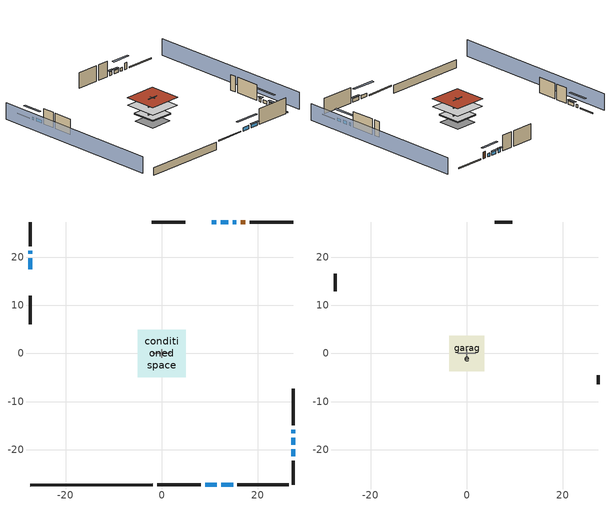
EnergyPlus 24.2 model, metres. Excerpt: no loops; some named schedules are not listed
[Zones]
conditioned space
 floor to garage (Floor1 construction): -3.66,-3.66 -3.66,3.66 3.66,3.66 3.66,-3.66 z0.3
 floor adiabatic (AdiabaticFloorConstruction): -4.98,-4.98 -4.98,4.98 4.98,4.98 4.98,-4.98 z2.74
 floor foundation (Slab2 construction): -3.52,-3.52 -3.52,3.52 3.52,3.52 3.52,-3.52 z-2.13
 wall outside (RimJoist1 construction): -0.91,-27.35 8.14,-27.35 z0.3:0.61
 wall outside (RimJoist2 construction): -27.35,27.35 -27.35,22.32 z0.3:0.61
 wall outside (RimJoist3 construction): 27.35,27.35 18.3,27.35 z0.3:0.61
 wall outside (RimJoist4 construction): 27.35,-27.35 27.35,-22.32 z0.3:0.61
 wall outside (AdiabaticWallConstruction 1): 17.37,27.35 16.46,27.35 z0.3:2.34
 wall outside (AdiabaticWallConstruction): 9.07,-27.35 11.48,-27.35 / 12.41,-27.35 14.82,-27.35 / 13.84,27.35 12.23,27.35 z0.3:1.37; 27.35,-21.4 27.35,-19.93 / 27.35,-19 27.35,-17.53 z0.3:1.28; -27.35,21.4 -27.35,20.71 z0.3:1.22; -27.35,19.79 -27.35,17.57 z0.3:1.31; 15.53,27.35 14.76,27.35 / 27.35,-16.6 27.35,-15.83 z0.3:1.34; 11.3,27.35 10.43,27.35 z0.3:1.49
 wall outside (Wall3 construction): 15.75,-27.35 26.42,-27.35 z0.3:5.18
 wall outside (Wall4 construction): -27.35,12.05 -27.35,6.12 z0.3:5.18
 wall outside (Wall7 construction): 4.91,27.35 -2.05,27.35 z0.3:5.18
 wall outside (Wall8 construction): 27.35,-14.9 27.35,-7.31 z0.3:5.18
 wall foundation (FoundationWall1 construction): -27.35,-27.35 -1.84,-27.35 z-2.13:0.3
 wall to garage (Wall5 construction): 1.83,0 -1.83,0 z0.3:5.18
 wall to garage (Wall6 construction): 0,0.91 0,-0.91 z0.3:5.18
 window (WindowConstruction): 9.07,-27.35 11.48,-27.35 z0.3:1.37
 window (WindowConstruction 9): 27.35,-21.39 27.35,-19.93 z0.3:1.28
 window (WindowConstruction 1): 12.41,-27.35 14.82,-27.35 z0.3:1.37
 window (WindowConstruction 2): -27.35,21.39 -27.35,20.71 z0.3:1.22
 window (WindowConstruction 3): -27.35,19.78 -27.35,17.57 z0.3:1.31
 window (WindowConstruction 4): 15.53,27.35 14.77,27.35 z0.3:1.34
 window (WindowConstruction 5): 13.84,27.35 12.23,27.35 z0.3:1.37
 window (WindowConstruction 6): 11.3,27.35 10.43,27.35 z0.3:1.49
 window (WindowConstruction 7): 27.35,-19 27.35,-17.53 z0.3:1.28
 window (WindowConstruction 8): 27.35,-16.6 27.35,-15.83 z0.3:1.34
 door (Door): 17.37,27.35 16.46,27.35 z0.3:2.34
 ceiling adiabatic (AdiabaticFloorConstruction): 4.98,-4.98 4.98,4.98 -4.98,4.98 -4.98,-4.98 z2.74
 roof outside (Roof1 construction): -5.08,5.08 -5.08,-5.08 5.08,-5.08 5.08,5.08 z5.18
garage
 floor foundation (Slab1 construction): -3.66,-3.66 -3.66,3.66 3.66,3.66 3.66,-3.66 z0
 wall outside (Wall1 construction): -27.35,16.64 -27.35,12.98 z0.3:5.18
 wall outside (Wall2 construction): 9.5,27.35 5.84,27.35 z0.3:5.18
 wall outside (Wall9 construction): 27.35,-6.38 27.35,-4.55 z0.3:5.18
shading: -31.92,27.35 -31.92,-27.35 / 31.92,-27.35 31.92,27.35 z0:5.18; 14.22,-27.35 6.33,-27.35 6.33,-27.96 14.22,-27.96 z4.11; 27.35,-19.62 27.35,-21.7 27.96,-21.7 27.96,-19.62 z1.58; 15.13,-27.35 12.11,-27.35 12.11,-27.96 15.13,-27.96 z1.68; -27.35,17.97 -27.35,24.14 -27.96,24.14 -27.96,17.97 z3.96; -27.35,17.26 -27.35,20.09 -27.96,20.09 -27.96,17.26 z1.62; 12.02,27.35 18.27,27.35 18.27,27.96 12.02,27.96 z4.08; 11.92,27.35 14.14,27.35 14.14,27.96 11.92,27.96 z1.68; 10.12,27.35 11.6,27.35 11.6,27.96 10.12,27.96 z1.8; 27.35,-14.79 27.35,-21.74 27.96,-21.74 27.96,-14.79 z4.02; 27.35,-15.53 27.35,-16.91 27.96,-16.91 27.96,-15.53 z1.65
[Building]
Building 1: Terrain=Suburbs
[Site:Location]
South St Paul Muni_MN_USA: Latitude {deg}=44.85; Longitude {deg}=-93.03; Time Zone {hr}=-6; Elevation {m}=250
[Site:GroundTemperature:Shallow]
2.10768, -0.305524, -0.498782, 0.646408, 5.24371, 9.81959, 13.7866, 16.2997, 16.5132, 14.4692, 10.6034, 6.16784
[Site:WaterMainsTemperature]
Calculation Method=Schedule; Temperature Schedule=mains temperature schedule
[Material] Roughness=Rough; Thermal Absorptance=0.9
Name | Thickness {m} | Conductivity {W/m-K} | Density {kg/m3} | Specific Heat {J/kg-K} | Solar Absorptance | Visible Absorptance
asphalt or fiberglass shingles | 0.00635 | 0.162714 | 1121.4 | 1465.45 | 0.85 | 0.85
concrete 4.0 in. | 0.1016 | 1.803125 | 2242.8 | 837.4 | 0.7 | 0.7
concrete 8.0 in. | 0.2032 | 1.803125 | 2242.8 | 837.4 | 0.7 | 0.7
door material | 0.04445 | 0.0612267 | 512.64 | 1214.23 | 0.7 | 0.7
exterior vertical ins | 0.025908 | 0.029427 | 32.04 | 1214.23 | 0.7 | 0.7
floor covering | 0.0127 | 0.0433444 | 54.468 | 1339.84 | 0.6 | 0.6
floor covering 1 | 0.0127 | 0.0450781 | 54.468 | 1339.84 | 0.9 | 0.9
floor rigid ins; wall rigid ins 3 | 0.512978 | 0.029427 | 32.04 | 1214.23 | 0.7 | 0.7
floor stud and cavity | 0.1397 | 0.923637 | 92.3553 | 1139.71 | 0.7 | 0.7
floor stud and cavity 1 | 0.1397 | 1.75129 | 37.0049 | 1207.88 | 0.7 | 0.7
furniture material conditioned space 1; furniture material garage 1 | 0.1524 | 0.115458 | 640.8 | 1214.23 | 0.6 | 0.6
gypsum board | 0.0127 | 0.160291 | 801 | 837.4 | 0.6 | 0.6
gypsum board 1 | 0.0127 | 0.160291 | 801 | 837.4 | 0.7 | 0.7
osb sheathing 0.5 in. | 0.0127 | 0.115458 | 512.64 | 1214.23 | 0.7 | 0.7
osb sheathing 0.75 in. | 0.01905 | 0.115458 | 512.64 | 1214.23 | 0.7 | 0.7
osb sheathing 2.0 in. | 0.0508 | 0.115458 | 512.64 | 1214.23 | 0.7 | 0.7
rim joist stud and cavity | 0.0508 | 0.0700958 | 125.044 | 1163.47 | 0.6 | 0.6
roof stud and cavity | 0.2032 | 0.151258 | 78.34581 | 1123.46 | 0.7 | 0.7
wall rigid ins; wall rigid ins 1; wall rigid ins 2 | 0.051816 | 0.029427 | 32.04 | 1214.23 | 0.7 | 0.7
wall stud and cavity | 0.1397 | 0.727959 | 139.0536 | 1170.24 | 0.6 | 0.6
wall stud and cavity 1 | 0.1397 | 0.230639 | 139.0536 | 1170.24 | 0.7 | 0.7
wall stud and cavity 2 | 0.1397 | 0.181744 | 139.0536 | 1170.24 | 0.7 | 0.7
wall stud and cavity 3 | 0.0889 | 0.380278 | 52.3479 | 1209.89 | 0.7 | 0.7
wall stud and cavity 4 | 0.0889 | 0.391764 | 83.0341 | 1211.67 | 0.7 | 0.7
wood siding | 0.0254 | 0.102417 | 544.68 | 1172.36 | 0.85 | 0.85
wood siding 1; wood siding 2 | 0.0254 | 0.102417 | 544.68 | 1172.36 | 0.7 | 0.7
[WindowMaterial:SimpleGlazingSystem]
WindowMaterial: U-Factor {W/m2-K}=2.78222; Solar Heat Gain Coefficient=0.56
[Construction]
AdiabaticFloorConstruction: floor stud and cavity 1, floor rigid ins, osb sheathing 0.75 in., floor covering
AdiabaticWallConstruction: wood siding 1, wall rigid ins 3, wall stud and cavity 3, gypsum board
AdiabaticWallConstruction 1: wood siding 2, wall rigid ins 3, wall stud and cavity 3, gypsum board
Door: door material
Floor1 construction: floor stud and cavity, osb sheathing 0.75 in., floor covering
FoundationWall1 construction: concrete 8.0 in., gypsum board 1
furniture construction conditioned space 1: furniture material conditioned space 1
furniture construction garage 1: furniture material garage 1
PartitionWallConstruction: gypsum board, wall stud and cavity 4, gypsum board
RimJoist1 construction; RimJoist2 construction; RimJoist3 construction; RimJoist4 construction: wood siding, osb sheathing 2.0 in., rim joist stud and cavity
Roof1 construction: asphalt or fiberglass shingles, osb sheathing 0.75 in., roof stud and cavity, gypsum board
Slab1 construction: concrete 4.0 in.
Slab2 construction: concrete 4.0 in., floor covering 1
Wall1 construction; Wall2 construction; Wall9 construction: wood siding, osb sheathing 0.5 in., wall stud and cavity
Wall3 construction; Wall4 construction: wood siding, wall rigid ins, osb sheathing 0.5 in., wall stud and cavity 1, gypsum board
Wall5 construction: wall rigid ins 1, osb sheathing 0.5 in., wall stud and cavity 2, gypsum board
Wall6 construction: wall rigid ins 2, osb sheathing 0.5 in., wall stud and cavity 2, gypsum board
Wall7 construction; Wall8 construction: wood siding, wall rigid ins 2, osb sheathing 0.5 in., wall stud and cavity 1, gypsum board
WindowConstruction; WindowConstruction 1; WindowConstruction 2; WindowConstruction 3; WindowConstruction 4; WindowConstruction 5; WindowConstruction 6; WindowConstruction 7; WindowConstruction 8; WindowConstruction 9: WindowMaterial
[Zone] Multiplier=1; Part of Total Floor Area=Yes
Name | Volume {m3}
conditioned space | 493.619
garage | 130.484
[Space]
Name | Zone | Volume {m3}
conditioned space 1 | conditioned space | 493.619
garage 1 | garage | 130.484
[SurfaceProperty:ExposedFoundationPerimeter] Exposed Perimeter Calculation Method=TotalExposedPerimeter
Name | Total Exposed Perimeter {m}
Slab2 | 25.51176
Slab1 | 18.288
[SurfaceProperty:IncidentSolarMultiplier] Incident Solar Multiplier=1; Incident Solar Multiplier Schedule=trans schedule winter=0.85 summer=0.7
Window1; Window10; Window2; Window3; Window4; Window5; Window6; Window7; Window8; Window9
[InternalMass]
Name | Construction | Zone or ZoneList | Space or SpaceList | Surface Area {m2}
furniture mass conditioned space 1 | furniture construction conditioned space 1 | conditioned space | conditioned space 1 | 80.9743
partition wall mass | PartitionWallConstruction | conditioned space | conditioned space 1 | 202.436
furniture mass garage 1 | furniture construction garage 1 | garage | garage 1 | 5.35122
[Lights] Design Level Calculation Method=LightingLevel; Return Air Fraction=0; Fraction Radiant=0.6; Fraction Visible=0.2; Fraction Replaceable=1
Name | Zone or ZoneList or Space or SpaceList | Schedule | Lighting Level {W}
interior lighting | conditioned space 1 | lighting_interior | 356.562
garage lighting | garage 1 | lighting_garage | 11.8142
[People]
occupants: Zone or ZoneList or Space or SpaceList=conditioned space 1; Number of People Schedule=occupants; Number of People Calculation Method=People; Number of People=5; Fraction Radiant=0.314171; Sensible Heat Fraction=0.56303; Activity Level Schedule=occupants activity schedule; Carbon Dioxide Generation Rate {m3/s-W}=0; Enable ASHRAE 55 Comfort Warnings=No; Mean Radiant Temperature Calculation Type=EnclosureAveraged
[ElectricEquipment] Design Level Calculation Method=EquipmentLevel
Name | Zone or ZoneList or Space or SpaceList | Schedule | Design Level {W} | Fraction Latent | Fraction Radiant | Fraction Lost
ceiling fan | conditioned space 1 | ceiling_fan | 21.1129 | 0 | 0.558 | 0
clothes dryer | conditioned space 1 | clothes_dryer | 5336.95 | 0.015 | 0.081 | 0.85
clothes washer | conditioned space 1 | clothes_washer | 535.752 | 0.03 | 0.162 | 0.7
cooking range | conditioned space 1 | cooking_range | 52.5475 | 0.161847 | 0.382892 | 0.2
dishwasher | conditioned space 1 | dishwasher | 395.705 | 0.3 | 0.18 | 0.4
fridge | conditioned space 1 | fridge schedule | 71.9878 | 0 | 0.6 | 0
mech vent bath fan 0 | conditioned space 1 | mech vent bath fan 0 schedule | 30 | 0 | 0 | 1
mech vent house fan | conditioned space 1 | mech vent house fan schedule | 0 | 0 | 0 | 1
mech vent house fan cfis | conditioned space 1 | mech vent house fan cfis schedule | 0 | 0 | 0 | 0
mech vent range fan 0 | conditioned space 1 | mech vent range fan 0 schedule | 30 | 0 | 0 | 1
misc plug loads | conditioned space 1 | plug_loads_other | 638.844 | 0.021 | 0.558 | 0.049
misc well pump | conditioned space 1 | misc well pump schedule | 148.671 | 0 | 0 | 1
whole house fan | conditioned space 1 | Always On Discrete | 0 | 0 | 0 | 1
fridge 1 | garage 1 | fridge schedule 1 | 109.031 | 0 | 0.6 | 0
[OtherEquipment] Zone or ZoneList or Space or SpaceList=conditioned space 1; Design Level Calculation Method=EquipmentLevel
Name | Fuel Type | Schedule | Design Level {W} | Fraction Latent | Fraction Radiant | Fraction Lost
cooking range 1 | NaturalGas | cooking_range | 1540.01 | 0.161847 | 0.382892 | 0.2
mech vent house fan latent load equip | None | Always On Discrete | 0 | 1 | 0 | 0
mech vent house fan sensible load equip | None | Always On Discrete | 0 | 0 | 0 | 0
water heater energy adjustment1 | NaturalGas | Always On Discrete | 0.01 | 0 | 0 | 1
water latent | None | hot_water_fixtures | 666.921 | 1 | 0 | 0
water sensible | None | hot_water_fixtures | -657.279 | 0 | 0.6 | 0
[ZoneInfiltration:DesignFlowRate] Zone or ZoneList or Space or SpaceList=conditioned space 1; Schedule=Always On Discrete; Design Flow Rate Calculation Method=Flow/Zone; Design Flow Rate {m3/s}=0
infil flow; natural vent flow; whole house fan flow
[ZoneInfiltration:EffectiveLeakageArea]
infil|garage 1: Zone or Space=garage 1; Schedule=Always On Discrete; Effective Air Leakage Area {cm2}=407.756; Stack Coefficient=0.000274438; Wind Coefficient=6.3861e-05
[Foundation:Kiva] Wall Depth Below Slab {m}=0.2032
Name | Initial Indoor Air Temperature {C} | Wall Height Above Grade {m} | Custom Block Material Name 1 | Custom Block Depth 1 {m} | Custom Block X Position 1 {m} | Custom Block Z Position 1 {m}
Foundation Kiva 1 | -2.2982 | 0.1016
Foundation Kiva 2 | 20.5556 | 0.3048 | exterior vertical ins | 2.4384 | 0.2159 | 0
[Foundation:Kiva:Settings]
Soil Conductivity {W/m-K}=2.4234; Soil Density {kg/m3}=1842.3; Soil Specific Heat {J/kg-K}=418.7; Ground Solar Absorptivity=0.9; Ground Thermal Absorptivity=0.9; Ground Surface Roughness {m}=0.03; Far-Field Width {m}=40; Deep-Ground Boundary Condition=ZeroFlux; Deep-Ground Depth {m}=40; Minimum Cell Dimension {m}=0.2; Maximum Cell Growth Coefficient=3; Simulation Timestep=Timestep
[Exterior:Lights]
exterior lighting: Schedule=exterior lighting schedule; Design Level {W}=18.8876
[Schedule:Week:Daily]
trans schedule winter=0.85 summer=0.7 Week Rule - Jan1-Mar31: trans schedule winter=0.85 summer=0.7 allday1, trans schedule winter=0.85 summer=0.7 allday1, trans schedule winter=0.85 summer=0.7 allday1, trans schedule winter=0.85 summer=0.7 allday1, trans schedule winter=0.85 summer=0.7 allday1, trans schedule winter=0.85 summer=0.7 allday1, trans schedule winter=0.85 summer=0.7 allday1, trans schedule winter=0.85 summer=0.7 default day, trans schedule winter=0.85 summer=0.7 default day, trans schedule winter=0.85 summer=0.7 default day, trans schedule winter=0.85 summer=0.7 default day, trans schedule winter=0.85 summer=0.7 default day
trans schedule winter=0.85 summer=0.7 Week Rule - Apr1-Sep29: trans schedule winter=0.85 summer=0.7 allday91, trans schedule winter=0.85 summer=0.7 allday91, trans schedule winter=0.85 summer=0.7 allday91, trans schedule winter=0.85 summer=0.7 allday91, trans schedule winter=0.85 summer=0.7 allday91, trans schedule winter=0.85 summer=0.7 allday91, trans schedule winter=0.85 summer=0.7 allday91, trans schedule winter=0.85 summer=0.7 default day, trans schedule winter=0.85 summer=0.7 default day, trans schedule winter=0.85 summer=0.7 default day, trans schedule winter=0.85 summer=0.7 default day, trans schedule winter=0.85 summer=0.7 default day
trans schedule winter=0.85 summer=0.7 Week Rule - Sep30-Oct6: trans schedule winter=0.85 summer=0.7 allday91, trans schedule winter=0.85 summer=0.7 allday274, trans schedule winter=0.85 summer=0.7 allday274, trans schedule winter=0.85 summer=0.7 allday274, trans schedule winter=0.85 summer=0.7 allday274, trans schedule winter=0.85 summer=0.7 allday274, trans schedule winter=0.85 summer=0.7 allday274, trans schedule winter=0.85 summer=0.7 default day, trans schedule winter=0.85 summer=0.7 default day, trans schedule winter=0.85 summer=0.7 default day, trans schedule winter=0.85 summer=0.7 default day, trans schedule winter=0.85 summer=0.7 default day
trans schedule winter=0.85 summer=0.7 Week Rule - Oct7-Dec31: trans schedule winter=0.85 summer=0.7 allday274, trans schedule winter=0.85 summer=0.7 allday274, trans schedule winter=0.85 summer=0.7 allday274, trans schedule winter=0.85 summer=0.7 allday274, trans schedule winter=0.85 summer=0.7 allday274, trans schedule winter=0.85 summer=0.7 allday274, trans schedule winter=0.85 summer=0.7 allday274, trans schedule winter=0.85 summer=0.7 default day, trans schedule winter=0.85 summer=0.7 default day, trans schedule winter=0.85 summer=0.7 default day, trans schedule winter=0.85 summer=0.7 default day, trans schedule winter=0.85 summer=0.7 default day
fridge schedule Week Rule - Jan1-Jan27: fridge schedule allday1, fridge schedule allday1, fridge schedule allday1, fridge schedule allday1, fridge schedule allday1, fridge schedule allday1, fridge schedule allday1, fridge schedule default day, fridge schedule default day, fridge schedule default day, fridge schedule default day, fridge schedule default day
fridge schedule Week Rule - Jan28-Feb3: fridge schedule allday1, fridge schedule allday1, fridge schedule allday1, fridge schedule allday1, fridge schedule allday2, fridge schedule allday2, fridge schedule allday2, fridge schedule default day, fridge schedule default day, fridge schedule default day, fridge schedule default day, fridge schedule default day
fridge schedule Week Rule - Feb4-Feb24: fridge schedule allday2, fridge schedule allday2, fridge schedule allday2, fridge schedule allday2, fridge schedule allday2, fridge schedule allday2, fridge schedule allday2, fridge schedule default day, fridge schedule default day, fridge schedule default day, fridge schedule default day, fridge schedule default day
fridge schedule Week Rule - Feb25-Mar3: fridge schedule allday2, fridge schedule allday2, fridge schedule allday2, fridge schedule allday2, fridge schedule allday3, fridge schedule allday3, fridge schedule allday3, fridge schedule default day, fridge schedule default day, fridge schedule default day, fridge schedule default day, fridge schedule default day
fridge schedule Week Rule - Mar4-May26: fridge schedule allday3, fridge schedule allday3, fridge schedule allday3, fridge schedule allday3, fridge schedule allday3, fridge schedule allday3, fridge schedule allday3, fridge schedule default day, fridge schedule default day, fridge schedule default day, fridge schedule default day, fridge schedule default day
fridge schedule Week Rule - May27-Jun2: fridge schedule allday3, fridge schedule allday3, fridge schedule allday3, fridge schedule allday3, fridge schedule allday3, fridge schedule allday6, fridge schedule allday6, fridge schedule default day, fridge schedule default day, fridge schedule default day, fridge schedule default day, fridge schedule default day
fridge schedule Week Rule - Jun3-Sep29: fridge schedule allday6, fridge schedule allday6, fridge schedule allday6, fridge schedule allday6, fridge schedule allday6, fridge schedule allday6, fridge schedule allday6, fridge schedule default day, fridge schedule default day, fridge schedule default day, fridge schedule default day, fridge schedule default day
fridge schedule Week Rule - Sep30-Oct6: fridge schedule allday6, fridge schedule allday10, fridge schedule allday10, fridge schedule allday10, fridge schedule allday10, fridge schedule allday10, fridge schedule allday10, fridge schedule default day, fridge schedule default day, fridge schedule default day, fridge schedule default day, fridge schedule default day
fridge schedule Week Rule - Oct7-Oct27: fridge schedule allday10, fridge schedule allday10, fridge schedule allday10, fridge schedule allday10, fridge schedule allday10, fridge schedule allday10, fridge schedule allday10, fridge schedule default day, fridge schedule default day, fridge schedule default day, fridge schedule default day, fridge schedule default day
fridge schedule Week Rule - Oct28-Nov3: fridge schedule allday10, fridge schedule allday10, fridge schedule allday10, fridge schedule allday10, fridge schedule allday11, fridge schedule allday11, fridge schedule allday11, fridge schedule default day, fridge schedule default day, fridge schedule default day, fridge schedule default day, fridge schedule default day
fridge schedule Week Rule - Nov4-Nov24: fridge schedule allday11, fridge schedule allday11, fridge schedule allday11, fridge schedule allday11, fridge schedule allday11, fridge schedule allday11, fridge schedule allday11, fridge schedule default day, fridge schedule default day, fridge schedule default day, fridge schedule default day, fridge schedule default day
fridge schedule Week Rule - Nov25-Dec1: fridge schedule allday11, fridge schedule allday11, fridge schedule allday11, fridge schedule allday11, fridge schedule allday11, fridge schedule allday11, fridge schedule allday12, fridge schedule default day, fridge schedule default day, fridge schedule default day, fridge schedule default day, fridge schedule default day
fridge schedule Week Rule - Dec2-Dec31: fridge schedule allday12, fridge schedule allday12, fridge schedule allday12, fridge schedule allday12, fridge schedule allday12, fridge schedule allday12, fridge schedule allday12, fridge schedule default day, fridge schedule default day, fridge schedule default day, fridge schedule default day, fridge schedule default day
mech vent bath fan 0 schedule Week Rule - Jan1-Dec31: mech vent bath fan 0 schedule allday1, mech vent bath fan 0 schedule allday1, mech vent bath fan 0 schedule allday1, mech vent bath fan 0 schedule allday1, mech vent bath fan 0 schedule allday1, mech vent bath fan 0 schedule allday1, mech vent bath fan 0 schedule allday1, mech vent bath fan 0 schedule default day, mech vent bath fan 0 schedule default day, mech vent bath fan 0 schedule default day, mech vent bath fan 0 schedule default day, mech vent bath fan 0 schedule default day
mech vent range fan 0 schedule Week Rule - Jan1-Dec31: mech vent range fan 0 schedule allday1, mech vent range fan 0 schedule allday1, mech vent range fan 0 schedule allday1, mech vent range fan 0 schedule allday1, mech vent range fan 0 schedule allday1, mech vent range fan 0 schedule allday1, mech vent range fan 0 schedule allday1, mech vent range fan 0 schedule default day, mech vent range fan 0 schedule default day, mech vent range fan 0 schedule default day, mech vent range fan 0 schedule default day, mech vent range fan 0 schedule default day
misc well pump schedule Week Rule - Jan1-Jan27: misc well pump schedule allday1, misc well pump schedule allday1, misc well pump schedule allday1, misc well pump schedule allday1, misc well pump schedule allday1, misc well pump schedule allday1, misc well pump schedule allday1, misc well pump schedule default day, misc well pump schedule default day, misc well pump schedule default day, misc well pump schedule default day, misc well pump schedule default day
misc well pump schedule Week Rule - Jan28-Feb3: misc well pump schedule allday1, misc well pump schedule allday1, misc well pump schedule allday1, misc well pump schedule allday1, misc well pump schedule allday2, misc well pump schedule allday2, misc well pump schedule allday2, misc well pump schedule default day, misc well pump schedule default day, misc well pump schedule default day, misc well pump schedule default day, misc well pump schedule default day
misc well pump schedule Week Rule - Feb4-Feb24: misc well pump schedule allday2, misc well pump schedule allday2, misc well pump schedule allday2, misc well pump schedule allday2, misc well pump schedule allday2, misc well pump schedule allday2, misc well pump schedule allday2, misc well pump schedule default day, misc well pump schedule default day, misc well pump schedule default day, misc well pump schedule default day, misc well pump schedule default day
misc well pump schedule Week Rule - Feb25-Mar3: misc well pump schedule allday2, misc well pump schedule allday2, misc well pump schedule allday2, misc well pump schedule allday2, misc well pump schedule allday3, misc well pump schedule allday3, misc well pump schedule allday3, misc well pump schedule default day, misc well pump schedule default day, misc well pump schedule default day, misc well pump schedule default day, misc well pump schedule default day
misc well pump schedule Week Rule - Mar4-Mar31: misc well pump schedule allday3, misc well pump schedule allday3, misc well pump schedule allday3, misc well pump schedule allday3, misc well pump schedule allday3, misc well pump schedule allday3, misc well pump schedule allday3, misc well pump schedule default day, misc well pump schedule default day, misc well pump schedule default day, misc well pump schedule default day, misc well pump schedule default day
misc well pump schedule Week Rule - Apr1-Apr28: misc well pump schedule allday4, misc well pump schedule allday4, misc well pump schedule allday4, misc well pump schedule allday4, misc well pump schedule allday4, misc well pump schedule allday4, misc well pump schedule allday4, misc well pump schedule default day, misc well pump schedule default day, misc well pump schedule default day, misc well pump schedule default day, misc well pump schedule default day
misc well pump schedule Week Rule - Apr29-May5: misc well pump schedule allday4, misc well pump schedule allday4, misc well pump schedule allday5, misc well pump schedule allday5, misc well pump schedule allday5, misc well pump schedule allday5, misc well pump schedule allday5, misc well pump schedule default day, misc well pump schedule default day, misc well pump schedule default day, misc well pump schedule default day, misc well pump schedule default day
misc well pump schedule Week Rule - May6-May26: misc well pump schedule allday5, misc well pump schedule allday5, misc well pump schedule allday5, misc well pump schedule allday5, misc well pump schedule allday5, misc well pump schedule allday5, misc well pump schedule allday5, misc well pump schedule default day, misc well pump schedule default day, misc well pump schedule default day, misc well pump schedule default day, misc well pump schedule default day
misc well pump schedule Week Rule - May27-Jun2: misc well pump schedule allday5, misc well pump schedule allday5, misc well pump schedule allday5, misc well pump schedule allday5, misc well pump schedule allday5, misc well pump schedule allday6, misc well pump schedule allday6, misc well pump schedule default day, misc well pump schedule default day, misc well pump schedule default day, misc well pump schedule default day, misc well pump schedule default day
misc well pump schedule Week Rule - Jun3-Jun30: misc well pump schedule allday6, misc well pump schedule allday6, misc well pump schedule allday6, misc well pump schedule allday6, misc well pump schedule allday6, misc well pump schedule allday6, misc well pump schedule allday6, misc well pump schedule default day, misc well pump schedule default day, misc well pump schedule default day, misc well pump schedule default day, misc well pump schedule default day
misc well pump schedule Week Rule - Jul1-Aug25: misc well pump schedule allday7, misc well pump schedule allday7, misc well pump schedule allday7, misc well pump schedule allday7, misc well pump schedule allday7, misc well pump schedule allday7, misc well pump schedule allday7, misc well pump schedule default day, misc well pump schedule default day, misc well pump schedule default day, misc well pump schedule default day, misc well pump schedule default day
misc well pump schedule Week Rule - Aug26-Sep1: misc well pump schedule allday7, misc well pump schedule allday7, misc well pump schedule allday7, misc well pump schedule allday7, misc well pump schedule allday7, misc well pump schedule allday7, misc well pump schedule allday9, misc well pump schedule default day, misc well pump schedule default day, misc well pump schedule default day, misc well pump schedule default day, misc well pump schedule default day
misc well pump schedule Week Rule - Sep2-Sep29: misc well pump schedule allday9, misc well pump schedule allday9, misc well pump schedule allday9, misc well pump schedule allday9, misc well pump schedule allday9, misc well pump schedule allday9, misc well pump schedule allday9, misc well pump schedule default day, misc well pump schedule default day, misc well pump schedule default day, misc well pump schedule default day, misc well pump schedule default day
misc well pump schedule Week Rule - Sep30-Oct6: misc well pump schedule allday9, misc well pump schedule allday10, misc well pump schedule allday10, misc well pump schedule allday10, misc well pump schedule allday10, misc well pump schedule allday10, misc well pump schedule allday10, misc well pump schedule default day, misc well pump schedule default day, misc well pump schedule default day, misc well pump schedule default day, misc well pump schedule default day
misc well pump schedule Week Rule - Oct7-Oct27: misc well pump schedule allday10, misc well pump schedule allday10, misc well pump schedule allday10, misc well pump schedule allday10, misc well pump schedule allday10, misc well pump schedule allday10, misc well pump schedule allday10, misc well pump schedule default day, misc well pump schedule default day, misc well pump schedule default day, misc well pump schedule default day, misc well pump schedule default day
misc well pump schedule Week Rule - Oct28-Nov3: misc well pump schedule allday10, misc well pump schedule allday10, misc well pump schedule allday10, misc well pump schedule allday10, misc well pump schedule allday11, misc well pump schedule allday11, misc well pump schedule allday11, misc well pump schedule default day, misc well pump schedule default day, misc well pump schedule default day, misc well pump schedule default day, misc well pump schedule default day
misc well pump schedule Week Rule - Nov4-Nov24: misc well pump schedule allday11, misc well pump schedule allday11, misc well pump schedule allday11, misc well pump schedule allday11, misc well pump schedule allday11, misc well pump schedule allday11, misc well pump schedule allday11, misc well pump schedule default day, misc well pump schedule default day, misc well pump schedule default day, misc well pump schedule default day, misc well pump schedule default day
misc well pump schedule Week Rule - Nov25-Dec1: misc well pump schedule allday11, misc well pump schedule allday11, misc well pump schedule allday11, misc well pump schedule allday11, misc well pump schedule allday11, misc well pump schedule allday11, misc well pump schedule allday12, misc well pump schedule default day, misc well pump schedule default day, misc well pump schedule default day, misc well pump schedule default day, misc well pump schedule default day
misc well pump schedule Week Rule - Dec2-Dec31: misc well pump schedule allday12, misc well pump schedule allday12, misc well pump schedule allday12, misc well pump schedule allday12, misc well pump schedule allday12, misc well pump schedule allday12, misc well pump schedule allday12, misc well pump schedule default day, misc well pump schedule default day, misc well pump schedule default day, misc well pump schedule default day, misc well pump schedule default day
fridge schedule 1 Week Rule - Jan1-Jan27: fridge schedule allday1 1, fridge schedule allday1 1, fridge schedule allday1 1, fridge schedule allday1 1, fridge schedule allday1 1, fridge schedule allday1 1, fridge schedule allday1 1, fridge schedule default day 1, fridge schedule default day 1, fridge schedule default day 1, fridge schedule default day 1, fridge schedule default day 1
fridge schedule 1 Week Rule - Jan28-Feb3: fridge schedule allday1 1, fridge schedule allday1 1, fridge schedule allday1 1, fridge schedule allday1 1, fridge schedule allday2 1, fridge schedule allday2 1, fridge schedule allday2 1, fridge schedule default day 1, fridge schedule default day 1, fridge schedule default day 1, fridge schedule default day 1, fridge schedule default day 1
fridge schedule 1 Week Rule - Feb4-Feb24: fridge schedule allday2 1, fridge schedule allday2 1, fridge schedule allday2 1, fridge schedule allday2 1, fridge schedule allday2 1, fridge schedule allday2 1, fridge schedule allday2 1, fridge schedule default day 1, fridge schedule default day 1, fridge schedule default day 1, fridge schedule default day 1, fridge schedule default day 1
fridge schedule 1 Week Rule - Feb25-Mar3: fridge schedule allday2 1, fridge schedule allday2 1, fridge schedule allday2 1, fridge schedule allday2 1, fridge schedule allday3 1, fridge schedule allday3 1, fridge schedule allday3 1, fridge schedule default day 1, fridge schedule default day 1, fridge schedule default day 1, fridge schedule default day 1, fridge schedule default day 1
fridge schedule 1 Week Rule - Mar4-May26: fridge schedule allday3 1, fridge schedule allday3 1, fridge schedule allday3 1, fridge schedule allday3 1, fridge schedule allday3 1, fridge schedule allday3 1, fridge schedule allday3 1, fridge schedule default day 1, fridge schedule default day 1, fridge schedule default day 1, fridge schedule default day 1, fridge schedule default day 1
fridge schedule 1 Week Rule - May27-Jun2: fridge schedule allday3 1, fridge schedule allday3 1, fridge schedule allday3 1, fridge schedule allday3 1, fridge schedule allday3 1, fridge schedule allday6 1, fridge schedule allday6 1, fridge schedule default day 1, fridge schedule default day 1, fridge schedule default day 1, fridge schedule default day 1, fridge schedule default day 1
[Schedule:Year]
trans schedule winter=0.85 summer=0.7: trans schedule winter=0.85 summer=0.7 Week Rule - Jan1-Mar31, 1, 1, 3, 31, trans schedule winter=0.85 summer=0.7 Week Rule - Apr1-Sep29, 4, 1, 9, 29, trans schedule winter=0.85 summer=0.7 Week Rule - Sep30-Oct6, 9, 30, 10, 6, trans schedule winter=0.85 summer=0.7 Week Rule - Oct7-Dec31, 10, 7, 12, 31
fridge schedule: fridge schedule Week Rule - Jan1-Jan27, 1, 1, 1, 27, fridge schedule Week Rule - Jan28-Feb3, 1, 28, 2, 3, fridge schedule Week Rule - Feb4-Feb24, 2, 4, 2, 24, fridge schedule Week Rule - Feb25-Mar3, 2, 25, 3, 3, fridge schedule Week Rule - Mar4-May26, 3, 4, 5, 26, fridge schedule Week Rule - May27-Jun2, 5, 27, 6, 2, fridge schedule Week Rule - Jun3-Sep29, 6, 3, 9, 29, fridge schedule Week Rule - Sep30-Oct6, 9, 30, 10, 6, fridge schedule Week Rule - Oct7-Oct27, 10, 7, 10, 27, fridge schedule Week Rule - Oct28-Nov3, 10, 28, 11, 3, fridge schedule Week Rule - Nov4-Nov24, 11, 4, 11, 24, fridge schedule Week Rule - Nov25-Dec1, 11, 25, 12, 1, fridge schedule Week Rule - Dec2-Dec31, 12, 2, 12, 31
mech vent bath fan 0 schedule: mech vent bath fan 0 schedule Week Rule - Jan1-Dec31, 1, 1, 12, 31
mech vent range fan 0 schedule: mech vent range fan 0 schedule Week Rule - Jan1-Dec31, 1, 1, 12, 31
misc well pump schedule: misc well pump schedule Week Rule - Jan1-Jan27, 1, 1, 1, 27, misc well pump schedule Week Rule - Jan28-Feb3, 1, 28, 2, 3, misc well pump schedule Week Rule - Feb4-Feb24, 2, 4, 2, 24, misc well pump schedule Week Rule - Feb25-Mar3, 2, 25, 3, 3, misc well pump schedule Week Rule - Mar4-Mar31, 3, 4, 3, 31, misc well pump schedule Week Rule - Apr1-Apr28, 4, 1, 4, 28, misc well pump schedule Week Rule - Apr29-May5, 4, 29, 5, 5, misc well pump schedule Week Rule - May6-May26, 5, 6, 5, 26, misc well pump schedule Week Rule - May27-Jun2, 5, 27, 6, 2, misc well pump schedule Week Rule - Jun3-Jun30, 6, 3, 6, 30, misc well pump schedule Week Rule - Jul1-Aug25, 7, 1, 8, 25, misc well pump schedule Week Rule - Aug26-Sep1, 8, 26, 9, 1, misc well pump schedule Week Rule - Sep2-Sep29, 9, 2, 9, 29, misc well pump schedule Week Rule - Sep30-Oct6, 9, 30, 10, 6, misc well pump schedule Week Rule - Oct7-Oct27, 10, 7, 10, 27, misc well pump schedule Week Rule - Oct28-Nov3, 10, 28, 11, 3, misc well pump schedule Week Rule - Nov4-Nov24, 11, 4, 11, 24, misc well pump schedule Week Rule - Nov25-Dec1, 11, 25, 12, 1, misc well pump schedule Week Rule - Dec2-Dec31, 12, 2, 12, 31
fridge schedule 1: fridge schedule 1 Week Rule - Jan1-Jan27, 1, 1, 1, 27, fridge schedule 1 Week Rule - Jan28-Feb3, 1, 28, 2, 3, fridge schedule 1 Week Rule - Feb4-Feb24, 2, 4, 2, 24, fridge schedule 1 Week Rule - Feb25-Mar3, 2, 25, 3, 3, fridge schedule 1 Week Rule - Mar4-May26, 3, 4, 5, 26, fridge schedule 1 Week Rule - May27-Jun2, 5, 27, 6, 2, fridge schedule 1 Week Rule - Jun3-Sep29, 6, 3, 9, 29, fridge schedule 1 Week Rule - Sep30-Oct6, 9, 30, 10, 6, fridge schedule 1 Week Rule - Oct7-Oct27, 10, 7, 10, 27, fridge schedule 1 Week Rule - Oct28-Nov3, 10, 28, 11, 3, fridge schedule 1 Week Rule - Nov4-Nov24, 11, 4, 11, 24, fridge schedule 1 Week Rule - Nov25-Dec1, 11, 25, 12, 1, fridge schedule 1 Week Rule - Dec2-Dec31, 12, 2, 12, 31
exterior lighting schedule: exterior lighting schedule Week Rule - Jan1-Jan6, 1, 1, 1, 6, exterior lighting schedule Week Rule - Jan7-Jan27, 1, 7, 1, 27, exterior lighting schedule Week Rule - Jan28-Feb3, 1, 28, 2, 3, exterior lighting schedule Week Rule - Feb4-Feb24, 2, 4, 2, 24, exterior lighting schedule Week Rule - Feb25-Mar3, 2, 25, 3, 3, exterior lighting schedule Week Rule - Mar4-Mar31, 3, 4, 3, 31, exterior lighting schedule Week Rule - Apr1-Apr28, 4, 1, 4, 28, exterior lighting schedule Week Rule - Apr29-May5, 4, 29, 5, 5, exterior lighting schedule Week Rule - May6-May26, 5, 6, 5, 26, exterior lighting schedule Week Rule - May27-Jun2, 5, 27, 6, 2, exterior lighting schedule Week Rule - Jun3-Jun30, 6, 3, 6, 30, exterior lighting schedule Week Rule - Jul1-Aug25, 7, 1, 8, 25, exterior lighting schedule Week Rule - Aug26-Sep1, 8, 26, 9, 1, exterior lighting schedule Week Rule - Sep2-Sep29, 9, 2, 9, 29, exterior lighting schedule Week Rule - Sep30-Oct6, 9, 30, 10, 6, exterior lighting schedule Week Rule - Oct7-Oct27, 10, 7, 10, 27, exterior lighting schedule Week Rule - Oct28-Nov3, 10, 28, 11, 3, exterior lighting schedule Week Rule - Nov4-Nov24, 11, 4, 11, 24, exterior lighting schedule Week Rule - Nov25-Dec1, 11, 25, 12, 1, exterior lighting schedule Week Rule - Dec2-Dec31, 12, 2, 12, 31
[Schedule:File] File=in.schedules.csv; Rows to Skip at Top=1; Number of Hours of Data=8760; Column Separator=Comma; Interpolate to Timestep=No; Minutes per Item=15; Adjust Schedule for Daylight Savings=Yes
Name | Column Number
lighting_interior | 2
occupants | 1
ceiling_fan | 8
clothes_dryer | 7
clothes_washer | 6
cooking_range | 4
dishwasher | 5
plug_loads_other | 9
hot_water_fixtures | 13
lighting_garage | 3
[Schedule:Constant]
Name | Hourly Value
occupants activity schedule | 117.228
mech vent house fan schedule; mech vent house fan cfis schedule; Always On Discrete | 1
[Schedule:Compact]
mains temperature schedule: Through: 01/01, For: AllDays, Until: 24:00, 6.58222, Through: 01/02, For: AllDays, Until: 24:00, 6.5, Through: 01/03, For: AllDays, Until: 24:00, 6.42, Through: 01/04, For: AllDays, Until: 24:00, 6.34056, Through: 01/05, For: AllDays, Until: 24:00, 6.26278, Through: 01/06, For: AllDays, Until: 24:00, 6.18667, Through: 01/07, For: AllDays, Until: 24:00, 6.11222, Through: 01/08, For: AllDays, Until: 24:00, 6.03889, Through: 01/09, For: AllDays, Until: 24:00, 5.96722, Through: 01/10, For: AllDays, Until: 24:00, 5.89722, Through: 01/11, For: AllDays, Until: 24:00, 5.82833, Through: 01/12, For: AllDays, Until: 24:00, 5.76167, Through: 01/13, For: AllDays, Until: 24:00, 5.69611, Through: 01/14, For: AllDays, Until: 24:00, 5.63222, Through: 01/15, For: AllDays, Until: 24:00, 5.57, Through: 01/16, For: AllDays, Until: 24:00, 5.50944, Through: 01/17, For: AllDays, Until: 24:00, 5.45111, Through: 01/18, For: AllDays, Until: 24:00, 5.39389, Through: 01/19, For: AllDays, Until: 24:00, 5.33833, Through: 01/20, For: AllDays, Until: 24:00, 5.285, Through: 01/21, For: AllDays, Until: 24:00, 5.23278, Through: 01/22, For: AllDays, Until: 24:00, 5.18278, Through: 01/23, For: AllDays, Until: 24:00, 5.13444, Through: 01/24, For: AllDays, Until: 24:00, 5.08778, Through: 01/25, For: AllDays, Until: 24:00, 5.04278, Through: 01/26, For: AllDays, Until: 24:00, 5, Through: 01/27, For: AllDays, Until: 24:00, 4.95889, Through: 01/28, For: AllDays, Until: 24:00, 4.91944, Through: 01/29, For: AllDays, Until: 24:00, 4.88222, Through: 01/30, For: AllDays, Until: 24:00, 4.84667, Through: 01/31, For: AllDays, Until: 24:00, 4.81278, Through: 02/01, For: AllDays, Until: 24:00, 4.78111, Through: 02/02, For: AllDays, Until: 24:00, 4.75111, Through: 02/03, For: AllDays, Until: 24:00, 4.72333, Through: 02/04, For: AllDays, Until: 24:00, 4.69722, Through: 02/05, For: AllDays, Until: 24:00, 4.67278, Through: 02/06, For: AllDays, Until: 24:00, 4.65056, Through: 02/07, For: AllDays, Until: 24:00, 4.63056, Through: 02/08, For: AllDays, Until: 24:00, 4.61222, Through: 02/09, For: AllDays, Until: 24:00, 4.59556, Through: 02/10, For: AllDays, Until: 24:00, 4.58111, Through: 02/11, For: AllDays, Until: 24:00, 4.56833, Through: 02/12, For: AllDays, Until: 24:00, 4.55778, Through: 02/13, For: AllDays, Until: 24:00, 4.54944, Through: 02/14, For: AllDays, Until: 24:00, 4.54278, Through: 02/15, For: AllDays, Until: 24:00, 4.53833, Through: 02/16, For: AllDays, Until: 24:00, 4.53556, Through: 02/17, For: AllDays, Until: 24:00, 4.53444, Through: 02/18, For: AllDays, Until: 24:00, 4.53611, Through: 02/19, For: AllDays, Until: 24:00, 4.53889, Through: 02/20, For: AllDays, Until: 24:00, 4.54444, Through: 02/21, For: AllDays, Until: 24:00, 4.55111, Through: 02/22, For: AllDays, Until: 24:00, 4.56056, Through: 02/23, For: AllDays, Until: 24:00, 4.57167, Through: 02/24, For: AllDays, Until: 24:00, 4.58444, Through: 02/25, For: AllDays, Until: 24:00, 4.59944, Through: 02/26, For: AllDays, Until: 24:00, 4.61667, Through: 02/27, For: AllDays, Until: 24:00, 4.635, Through: 02/28, For: AllDays, Until: 24:00, 4.65611, Through: 03/01, For: AllDays, Until: 24:00, 4.67889, Through: 03/02, For: AllDays, Until: 24:00, 4.70333, Through: 03/03, For: AllDays, Until: 24:00, 4.73, Through: 03/04, For: AllDays, Until: 24:00, 4.75833, Through: 03/05, For: AllDays, Until: 24:00, 4.78889, Through: 03/06, For: AllDays, Until: 24:00, 4.82111, Through: 03/07, For: AllDays, Until: 24:00, 4.85556, Through: 03/08, For: AllDays, Until: 24:00, 4.89111, Through: 03/09, For: AllDays, Until: 24:00, 4.92944, Through: 03/10, For: AllDays, Until: 24:00, 4.96889, Through: 03/11, For: AllDays, Until: 24:00, 5.01056, Through: 03/12, For: AllDays, Until: 24:00, 5.05389, Through: 03/13, For: AllDays, Until: 24:00, 5.09889, Through: 03/14, For: AllDays, Until: 24:00, 5.14611, Through: 03/15, For: AllDays, Until: 24:00, 5.195, Through: 03/16, For: AllDays, Until: 24:00, 5.24556, Through: 03/17, For: AllDays, Until: 24:00, 5.29778, Through: 03/18, For: AllDays, Until: 24:00, 5.35222, Through: 03/19, For: AllDays, Until: 24:00, 5.40778, Through: 03/20, For: AllDays, Until: 24:00, 5.46556, Through: 03/21, For: AllDays, Until: 24:00, 5.52444, Through: 03/22, For: AllDays, Until: 24:00, 5.58556, Through: 03/23, For: AllDays, Until: 24:00, 5.64778, Through: 03/24, For: AllDays, Until: 24:00, 5.71222, Through: 03/25, For: AllDays, Until: 24:00, 5.77778, Through: 03/26, For: AllDays, Until: 24:00, 5.84556, Through: 03/27, For: AllDays, Until: 24:00, 5.91444, Through: 03/28, For: AllDays, Until: 24:00, 5.985, Through: 03/29, For: AllDays, Until: 24:00, 6.05722, Through: 03/30, For: AllDays, Until: 24:00, 6.13056, Through: 03/31, For: AllDays, Until: 24:00, 6.20556, Through: 04/01, For: AllDays, Until: 24:00, 6.28222, Through: 04/02, For: AllDays, Until: 24:00, 6.36, Through: 04/03, For: AllDays, Until: 24:00, 6.43944, Through: 04/04, For: AllDays, Until: 24:00, 6.52056, Through: 04/05, For: AllDays, Until: 24:00, 6.60278, Through: 04/06, For: AllDays, Until: 24:00, 6.68611, Through: 04/07, For: AllDays, Until: 24:00, 6.77111, Through: 04/08, For: AllDays, Until: 24:00, 6.85722, Through: 04/09, For: AllDays, Until: 24:00, 6.945, Through: 04/10, For: AllDays, Until: 24:00, 7.03389, Through: 04/11, For: AllDays, Until: 24:00, 7.12389, Through: 04/12, For: AllDays, Until: 24:00, 7.215, Through: 04/13, For: AllDays, Until: 24:00, 7.30722, Through: 04/14, For: AllDays, Until: 24:00, 7.40056, Through: 04/15, For: AllDays, Until: 24:00, 7.49556, Through: 04/16, For: AllDays, Until: 24:00, 7.59111, Through: 04/17, For: AllDays, Until: 24:00, 7.68778, Through: 04/18, For: AllDays, Until: 24:00, 7.78556, Through: 04/19, For: AllDays, Until: 24:00, 7.88444, Through: 04/20, For: AllDays, Until: 24:00, 7.98444, Through: 04/21, For: AllDays, Until: 24:00, 8.085, Through: 04/22, For: AllDays, Until: 24:00, 8.18667, Through: 04/23, For: AllDays, Until: 24:00, 8.28944, Through: 04/24, For: AllDays, Until: 24:00, 8.39278, Through: 04/25, For: AllDays, Until: 24:00, 8.49667, Through: 04/26, For: AllDays, Until: 24:00, 8.60167, Through: 04/27, For: AllDays, Until: 24:00, 8.70778, Through: 04/28, For: AllDays, Until: 24:00, 8.81444, Through: 04/29, For: AllDays, Until: 24:00, 8.92111, Through: 04/30, For: AllDays, Until: 24:00, 9.02944, Through: 05/01, For: AllDays, Until: 24:00, 9.13778, Through: 05/02, For: AllDays, Until: 24:00, 9.24667, Through: 05/03, For: AllDays, Until: 24:00, 9.35667, Through: 05/04, For: AllDays, Until: 24:00, 9.46667, Through: 05/05, For: AllDays, Until: 24:00, 9.57778, Through: 05/06, For: AllDays, Until: 24:00, 9.68889, Through: 05/07, For: AllDays, Until: 24:00, 9.80056, Through: 05/08, For: AllDays, Until: 24:00, 9.91278, Through: 05/09, For: AllDays, Until: 24:00, 10.025, Through: 05/10, For: AllDays, Until: 24:00, 10.1378, Through: 05/11, For: AllDays, Until: 24:00, 10.2511, Through: 05/12, For: AllDays, Until: 24:00, 10.3644, Through: 05/13, For: AllDays, Until: 24:00, 10.4778, Through: 05/14, For: AllDays, Until: 24:00, 10.5917, Through: 05/15, For: AllDays, Until: 24:00, 10.7056, Through: 05/16, For: AllDays, Until: 24:00, 10.82, Through: 05/17, For: AllDays, Until: 24:00, 10.9339, Through: 05/18, For: AllDays, Until: 24:00, 11.0483, Through: 05/19, For: AllDays, Until: 24:00, 11.1628, Through: 05/20, For: AllDays, Until: 24:00, 11.2772, Through: 05/21, For: AllDays, Until: 24:00, 11.3917, Through: 05/22, For: AllDays, Until: 24:00, 11.5056, Through: 05/23, For: AllDays, Until: 24:00, 11.62, Through: 05/24, For: AllDays, Until: 24:00, 11.7339, Through: 05/25, For: AllDays, Until: 24:00, 11.8478, Through: 05/26, For: AllDays, Until: 24:00, 11.9617, Through: 05/27, For: AllDays, Until: 24:00, 12.075, Through: 05/28, For: AllDays, Until: 24:00, 12.1883, Through: 05/29, For: AllDays, Until: 24:00, 12.3011, Through: 05/30, For: AllDays, Until: 24:00, 12.4133, Through: 05/31, For: AllDays, Until: 24:00, 12.5256, Through: 06/01, For: AllDays, Until: 24:00, 12.6378, Through: 06/02, For: AllDays, Until: 24:00, 12.7489, Through: 06/03, For: AllDays, Until: 24:00, 12.86, Through: 06/04, For: AllDays, Until: 24:00, 12.97, Through: 06/05, For: AllDays, Until: 24:00, 13.08, Through: 06/06, For: AllDays, Until: 24:00, 13.1894, Through: 06/07, For: AllDays, Until: 24:00, 13.2983, Through: 06/08, For: AllDays, Until: 24:00, 13.4061, Through: 06/09, For: AllDays, Until: 24:00, 13.5133, Through: 06/10, For: AllDays, Until: 24:00, 13.6206, Through: 06/11, For: AllDays, Until: 24:00, 13.7261, Through: 06/12, For: AllDays, Until: 24:00, 13.8317, Through: 06/13, For: AllDays, Until: 24:00, 13.9361, Through: 06/14, For: AllDays, Until: 24:00, 14.04, Through: 06/15, For: AllDays, Until: 24:00, 14.1428, Through: 06/16, For: AllDays, Until: 24:00, 14.2444, Through: 06/17, For: AllDays, Until: 24:00, 14.3456, Through: 06/18, For: AllDays, Until: 24:00, 14.4456, Through: 06/19, For: AllDays, Until: 24:00, 14.5444, Through: 06/20, For: AllDays, Until: 24:00, 14.6428, Through: 06/21, For: AllDays, Until: 24:00, 14.74, Through: 06/22, For: AllDays, Until: 24:00, 14.8361, Through: 06/23, For: AllDays, Until: 24:00, 14.9311, Through: 06/24, For: AllDays, Until: 24:00, 15.025, Through: 06/25, For: AllDays, Until: 24:00, 15.1172, Through: 06/26, For: AllDays, Until: 24:00, 15.2089, Through: 06/27, For: AllDays, Until: 24:00, 15.2994, Through: 06/28, For: AllDays, Until: 24:00, 15.3883, Through: 06/29, For: AllDays, Until: 24:00, 15.4767, Through: 06/30, For: AllDays, Until: 24:00, 15.5628, Through: 07/01, For: AllDays, Until: 24:00, 15.6483, Through: 07/02, For: AllDays, Until: 24:00, 15.7322, Through: 07/03, For: AllDays, Until: 24:00, 15.815, Through: 07/04, For: AllDays, Until: 24:00, 15.8961, Through: 07/05, For: AllDays, Until: 24:00, 15.9761, Through: 07/06, For: AllDays, Until: 24:00, 16.0544, Through: 07/07, For: AllDays, Until: 24:00, 16.1317, Through: 07/08, For: AllDays, Until: 24:00, 16.2072, Through: 07/09, For: AllDays, Until: 24:00, 16.2811, Through: 07/10, For: AllDays, Until: 24:00, 16.3539, Through: 07/11, For: AllDays, Until: 24:00, 16.425, Through: 07/12, For: AllDays, Until: 24:00, 16.4944, Through: 07/13, For: AllDays, Until: 24:00, 16.5622, Through: 07/14, For: AllDays, Until: 24:00, 16.6283, Through: 07/15, For: AllDays, Until: 24:00, 16.6933, Through: 07/16, For: AllDays, Until: 24:00, 16.7561, Through: 07/17, For: AllDays, Until: 24:00, 16.8178, Through: 07/18, For: AllDays, Until: 24:00, 16.8772, Through: 07/19, For: AllDays, Until: 24:00, 16.9356, Through: 07/20, For: AllDays, Until: 24:00, 16.9917, Through: 07/21, For: AllDays, Until: 24:00, 17.0461, Through: 07/22, For: AllDays, Until: 24:00, 17.0989, Through: 07/23, For: AllDays, Until: 24:00, 17.15, Through: 07/24, For: AllDays, Until: 24:00, 17.1994, Through: 07/25, For: AllDays, Until: 24:00, 17.2472, Through: 07/26, For: AllDays, Until: 24:00, 17.2928, Through: 07/27, For: AllDays, Until: 24:00, 17.3367, Through: 07/28, For: AllDays, Until: 24:00, 17.3789, Through: 07/29, For: AllDays, Until: 24:00, 17.4194, Through: 07/30, For: AllDays, Until: 24:00, 17.4578, Through: 07/31, For: AllDays, Until: 24:00, 17.4944, Through: 08/01, For: AllDays, Until: 24:00, 17.5294, Through: 08/02, For: AllDays, Until: 24:00, 17.5622, Through: 08/03, For: AllDays, Until: 24:00, 17.5928, Through: 08/04, For: AllDays, Until: 24:00, 17.6222, Through: 08/05, For: AllDays, Until: 24:00, 17.6494, Through: 08/06, For: AllDays, Until: 24:00, 17.6744, Through: 08/07, For: AllDays, Until: 24:00, 17.6978, Through: 08/08, For: AllDays, Until: 24:00, 17.7189, Through: 08/09, For: AllDays, Until: 24:00, 17.7383, Through: 08/10, For: AllDays, Until: 24:00, 17.7561, Through: 08/11, For: AllDays, Until: 24:00, 17.7717, Through: 08/12, For: AllDays, Until: 24:00, 17.7856, Through: 08/13, For: AllDays, Until: 24:00, 17.7967, Through: 08/14, For: AllDays, Until: 24:00, 17.8067, Through: 08/15, For: AllDays, Until: 24:00, 17.8144, Through: 08/16, For: AllDays, Until: 24:00, 17.82, Through: 08/17, For: AllDays, Until: 24:00, 17.8239, Through: 08/18, For: AllDays, Until: 24:00, 17.8256, Through: 08/19, For: AllDays, Until: 24:00, 17.8256, Through: 08/20, For: AllDays, Until: 24:00, 17.8233, Through: 08/21, For: AllDays, Until: 24:00, 17.8194, Through: 08/22, For: AllDays, Until: 24:00, 17.8133, Through: 08/23, For: AllDays, Until: 24:00, 17.8056, Through: 08/24, For: AllDays, Until: 24:00, 17.7956, Through: 08/25, For: AllDays, Until: 24:00, 17.7833, Through: 08/26, For: AllDays, Until: 24:00, 17.7694, Through: 08/27, For: AllDays, Until: 24:00, 17.7539, Through: 08/28, For: AllDays, Until: 24:00, 17.7361, Through: 08/29, For: AllDays, Until: 24:00, 17.7161, Through: 08/30, For: AllDays, Until: 24:00, 17.6944, Through: 08/31, For: AllDays, Until: 24:00, 17.6711, Through: 09/01, For: AllDays, Until: 24:00, 17.6456, Through: 09/02, For: AllDays, Until: 24:00, 17.6183, Through: 09/03, For: AllDays, Until: 24:00, 17.5889, Through: 09/04, For: AllDays, Until: 24:00, 17.5578, Through: 09/05, For: AllDays, Until: 24:00, 17.5244, Through: 09/06, For: AllDays, Until: 24:00, 17.4894, Through: 09/07, For: AllDays, Until: 24:00, 17.4528, Through: 09/08, For: AllDays, Until: 24:00, 17.4139, Through: 09/09, For: AllDays, Until: 24:00, 17.3733, Through: 09/10, For: AllDays, Until: 24:00, 17.3311, Through: 09/11, For: AllDays, Until: 24:00, 17.2867, Through: 09/12, For: AllDays, Until: 24:00, 17.2406, Through: 09/13, For: AllDays, Until: 24:00, 17.1928, Through: 09/14, For: AllDays, Until: 24:00, 17.1433, Through: 09/15, For: AllDays, Until: 24:00, 17.0922, Through: 09/16, For: AllDays, Until: 24:00, 17.0389, Through: 09/17, For: AllDays, Until: 24:00, 16.9839, Through: 09/18, For: AllDays, Until: 24:00, 16.9272, Through: 09/19, For: AllDays, Until: 24:00, 16.8689, Through: 09/20, For: AllDays, Until: 24:00, 16.8094, Through: 09/21, For: AllDays, Until: 24:00, 16.7478, Through: 09/22, For: AllDays, Until: 24:00, 16.6844, Through: 09/23, For: AllDays, Until: 24:00, 16.6194, Through: 09/24, For: AllDays, Until: 24:00, 16.5528, Through: 09/25, For: AllDays, Until: 24:00, 16.485, Through: 09/26, For: AllDays, Until: 24:00, 16.415, Through: 09/27, For: AllDays, Until: 24:00, 16.3439, Through: 09/28, For: AllDays, Until: 24:00, 16.2711, Through: 09/29, For: AllDays, Until: 24:00, 16.1967, Through: 09/30, For: AllDays, Until: 24:00, 16.1211, Through: 10/01, For: AllDays, Until: 24:00, 16.0439, Through: 10/02, For: AllDays, Until: 24:00, 15.965, Through: 10/03, For: AllDays, Until: 24:00, 15.885, Through: 10/04, For: AllDays, Until: 24:00, 15.8039, Through: 10/05, For: AllDays, Until: 24:00, 15.7211, Through: 10/06, For: AllDays, Until: 24:00, 15.6367, Through: 10/07, For: AllDays, Until: 24:00, 15.5511, Through: 10/08, For: AllDays, Until: 24:00, 15.4644, Through: 10/09, For: AllDays, Until: 24:00, 15.3761, Through: 10/10, For: AllDays, Until: 24:00, 15.2872, Through: 10/11, For: AllDays, Until: 24:00, 15.1967, Through: 10/12, For: AllDays, Until: 24:00, 15.105, Through: 10/13, For: AllDays, Until: 24:00, 15.0117, Through: 10/14, For: AllDays, Until: 24:00, 14.9178, Through: 10/15, For: AllDays, Until: 24:00, 14.8228, Through: 10/16, For: AllDays, Until: 24:00, 14.7267, Through: 10/17, For: AllDays, Until: 24:00, 14.6294, Through: 10/18, For: AllDays, Until: 24:00, 14.5311, Through: 10/19, For: AllDays, Until: 24:00, 14.4317, Through: 10/20, For: AllDays, Until: 24:00, 14.3317, Through: 10/21, For: AllDays, Until: 24:00, 14.2306, Through: 10/22, For: AllDays, Until: 24:00, 14.1283, Through: 10/23, For: AllDays, Until: 24:00, 14.0256, Through: 10/24, For: AllDays, Until: 24:00, 13.9217, Through: 10/25, For: AllDays, Until: 24:00, 13.8172, Through: 10/26, For: AllDays, Until: 24:00, 13.7117, Through: 10/27, For: AllDays, Until: 24:00, 13.6056, Through: 10/28, For: AllDays, Until: 24:00, 13.4989, Through: 10/29, For: AllDays, Until: 24:00, 13.3911, Through: 10/30, For: AllDays, Until: 24:00, 13.2833, Through: 10/31, For: AllDays, Until: 24:00, 13.1744, Through: 11/01, For: AllDays, Until: 24:00, 13.065, Through: 11/02, For: AllDays, Until: 24:00, 12.955, Through: 11/03, For: AllDays, Until: 24:00, 12.8444, Through: 11/04, For: AllDays, Until: 24:00, 12.7339, Through: 11/05, For: AllDays, Until: 24:00, 12.6222, Through: 11/06, For: AllDays, Until: 24:00, 12.5106, Through: 11/07, For: AllDays, Until: 24:00, 12.3983, Through: 11/08, For: AllDays, Until: 24:00, 12.2856, Through: 11/09, For: AllDays, Until: 24:00, 12.1728, Through: 11/10, For: AllDays, Until: 24:00, 12.0594, Through: 11/11, For: AllDays, Until: 24:00, 11.9461, Through: 11/12, For: AllDays, Until: 24:00, 11.8322, Through: 11/13, For: AllDays, Until: 24:00, 11.7183, Through: 11/14, For: AllDays, Until: 24:00, 11.6044, Through: 11/15, For: AllDays, Until: 24:00, 11.49, Through: 11/16, For: AllDays, Until: 24:00, 11.3756, Through: 11/17, For: AllDays, Until: 24:00, 11.2617, Through: 11/18, For: AllDays, Until: 24:00, 11.1472, Through: 11/19, For: AllDays, Until: 24:00, 11.0328, Through: 11/20, For: AllDays, Until: 24:00, 10.9183, Through: 11/21, For: AllDays, Until: 24:00, 10.8039, Through: 11/22, For: AllDays, Until: 24:00, 10.69, Through: 11/23, For: AllDays, Until: 24:00, 10.5761, Through: 11/24, For: AllDays, Until: 24:00, 10.4622, Through: 11/25, For: AllDays, Until: 24:00, 10.3489, Through: 11/26, For: AllDays, Until: 24:00, 10.2356, Through: 11/27, For: AllDays, Until: 24:00, 10.1222, Through: 11/28, For: AllDays, Until: 24:00, 10.0094, Through: 11/29, For: AllDays, Until: 24:00, 9.89722, Through: 11/30, For: AllDays, Until: 24:00, 9.785, Through: 12/01, For: AllDays, Until: 24:00, 9.67333, Through: 12/02, For: AllDays, Until: 24:00, 9.56222, Through: 12/03, For: AllDays, Until: 24:00, 9.45167, Through: 12/04, For: AllDays, Until: 24:00, 9.34167, Through: 12/05, For: AllDays, Until: 24:00, 9.23167, Through: 12/06, For: AllDays, Until: 24:00, 9.12278, Through: 12/07, For: AllDays, Until: 24:00, 9.01444, Through: 12/08, For: AllDays, Until: 24:00, 8.90667, Through: 12/09, For: AllDays, Until: 24:00, 8.79944, Through: 12/10, For: AllDays, Until: 24:00, 8.69333, Through: 12/11, For: AllDays, Until: 24:00, 8.58722, Through: 12/12, For: AllDays, Until: 24:00, 8.48222, Through: 12/13, For: AllDays, Until: 24:00, 8.37833, Through: 12/14, For: AllDays, Until: 24:00, 8.275, Through: 12/15, For: AllDays, Until: 24:00, 8.17278, Through: 12/16, For: AllDays, Until: 24:00, 8.07111, Through: 12/17, For: AllDays, Until: 24:00, 7.97056, Through: 12/18, For: AllDays, Until: 24:00, 7.87111, Through: 12/19, For: AllDays, Until: 24:00, 7.77222, Through: 12/20, For: AllDays, Until: 24:00, 7.67444, Through: 12/21, For: AllDays, Until: 24:00, 7.57778, Through: 12/22, For: AllDays, Until: 24:00, 7.48222, Through: 12/23, For: AllDays, Until: 24:00, 7.38778, Through: 12/24, For: AllDays, Until: 24:00, 7.29444, Through: 12/25, For: AllDays, Until: 24:00, 7.20222, Through: 12/26, For: AllDays, Until: 24:00, 7.11111, Through: 12/27, For: AllDays, Until: 24:00, 7.02167, Through: 12/28, For: AllDays, Until: 24:00, 6.93278, Through: 12/29, For: AllDays, Until: 24:00, 6.84556, Through: 12/30, For: AllDays, Until: 24:00, 6.75944, Through: 12/31, For: AllDays, Until: 24:00, 6.675
